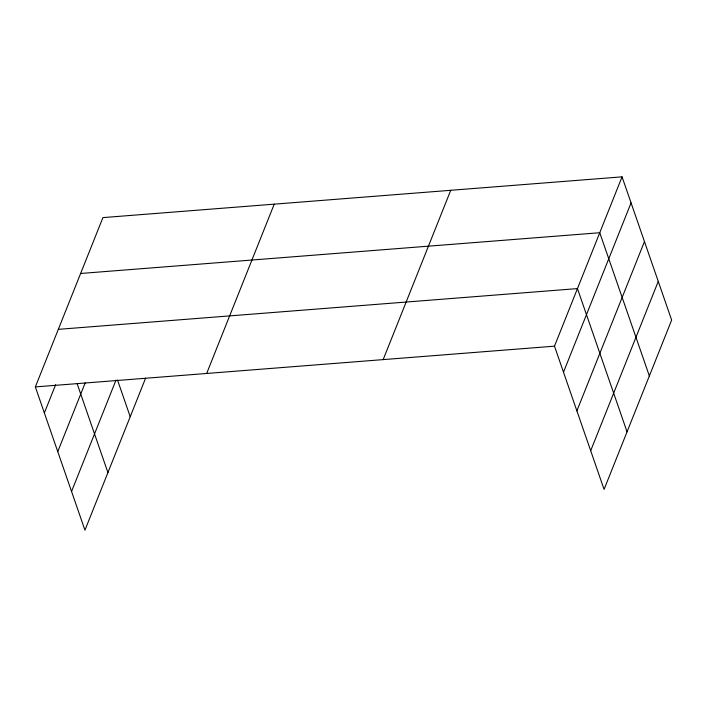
<?xml version="1.0" encoding="UTF-8"?>
<svg xmlns="http://www.w3.org/2000/svg" width="707" height="707" viewBox="0 0 707 707"><rect width="100%" height="100%" fill="white"/><g stroke="black" fill="none" stroke-linecap="round" stroke-linejoin="round"><path stroke-width="1.06" d="M145.624 378.112L84.946 530.153L35.35 386.915L102.922 217.606L622.054 176.847L671.65 320.085L604.078 489.394L554.482 346.165L622.054 176.847M44.364 412.941L55.65 384.67M57.762 451.623L85.194 382.885M71.557 491.471L116.019 380.066M206.665 373.464L274.228 204.155M383.167 359.607L450.739 190.298M563.497 372.191L631.068 202.882M576.885 410.873L644.457 241.555M590.69 450.721L658.252 281.413M80.625 273.476L599.748 232.727L649.353 375.956M58.328 329.347L577.451 288.597L627.056 431.836M35.35 386.915L554.482 346.165M117.53 380.066L130.221 416.715M77.204 383.874L107.924 472.585"/></g></svg>
